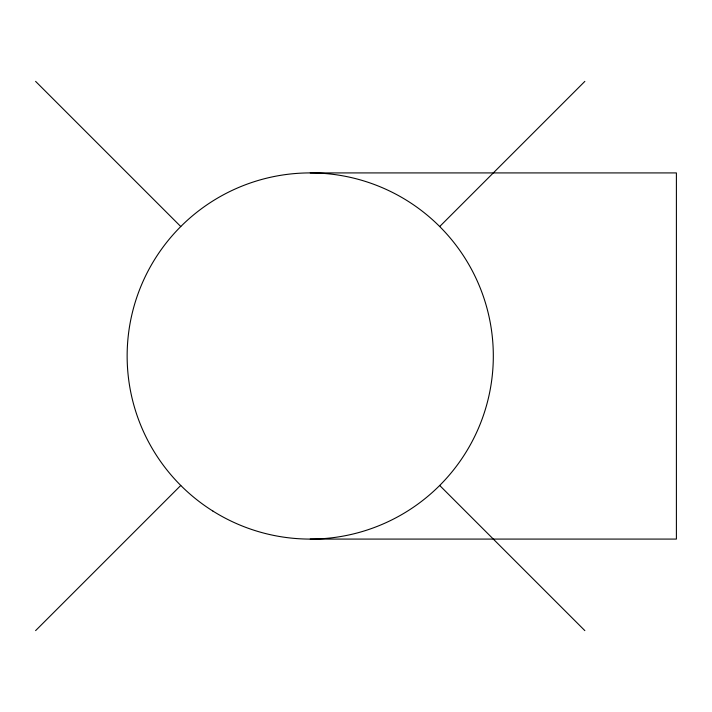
<?xml version="1.0" encoding="UTF-8"?>
<svg xmlns="http://www.w3.org/2000/svg" width="712" height="712" viewBox="0 0 712 712"><rect width="100%" height="100%" fill="white"/><g stroke="black" fill="none" stroke-linecap="round" stroke-linejoin="round"><path stroke-width="1.07" d="M35.6 630.627L180.768 485.459M439.687 226.541L584.855 81.373M310.227 172.918L676.4 172.918L676.4 539.082L310.227 539.082M35.6 81.373L180.768 226.541M439.687 485.459L584.855 630.627M212.959 511.109A183.082 183.082 0 0 0 493.193 362.684A183.082 183.082 0 0 0 224.538 194.207A183.082 183.082 0 0 0 212.959 511.109"/></g></svg>
